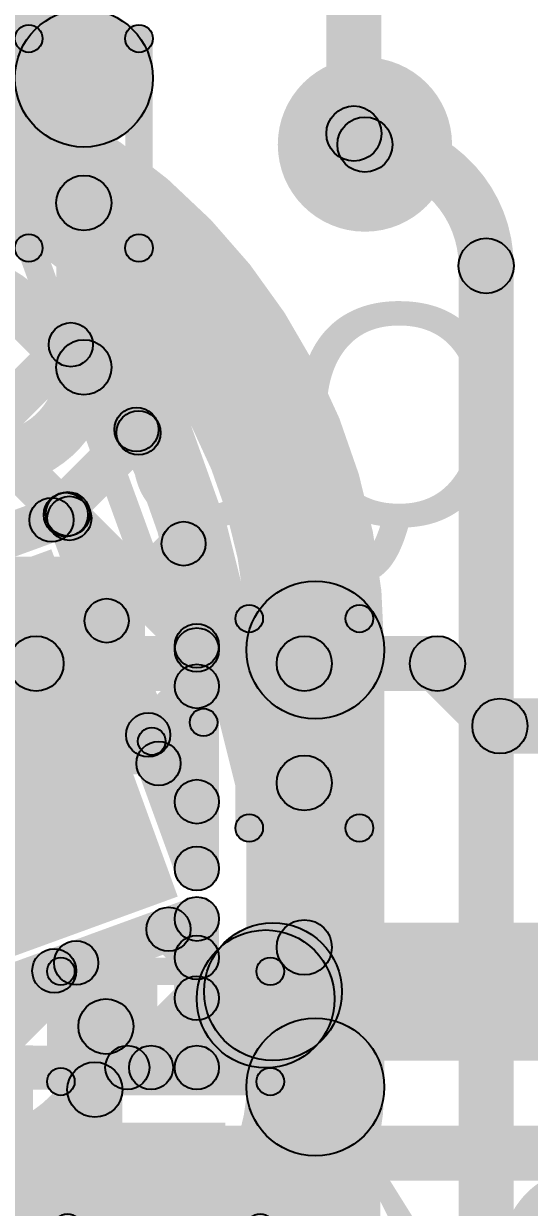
# Model space of a CAD drawing. Header units: millimetres. Extents: x -2.17 to 2.17, y -2.17 to 2.17.
# Drawn here: x 0.7741 to 0.8658, y 0.1236 to 0.3383 of the extents above; entities that cross this region are included whole.
import ezdxf

# ---------------------------------------------------------------- set-up
doc = ezdxf.new("R2010")
doc.units = ezdxf.units.MM
doc.header["$MEASUREMENT"] = 0
for name, color, linetype in [('BottomLayer', 5, 'Continuous'), ('BottomOverlay', 54, 'Continuous'), ('BottomPaste', 16, 'Continuous'), ('BottomSolder', 6, 'Continuous'), ('Mechanical2', 216, 'Continuous'), ('TopLayer', 1, 'Continuous'), ('TopOverlay', 2, 'Continuous'), ('TopPaste', 8, 'Continuous'), ('TopSolder', 216, 'Continuous'), ('ViaHoleLayer', 16, 'Continuous')]:
    doc.layers.add(name, color=color, linetype=linetype)

# ---------------------------------------------------------------- blocks, each defined once
blk = doc.blocks.new('R___0201_B_85')
at = {"layer": 'BottomLayer'}
for points in [[(-0.01614, 0.00728), (-0.00551, 0.00728), (-0.00551, -0.00728), (-0.01614, -0.00728)], [(0.00551, 0.00728), (0.01614, 0.00728), (0.01614, -0.00728), (0.00551, -0.00728)]]:
    blk.add_hatch(color=5, dxfattribs=at).paths.add_polyline_path(points)
at = {"layer": 'BottomOverlay'}
h = blk.add_hatch(color=54, dxfattribs=at)
edge = h.paths.add_edge_path()
edge.add_arc((-0.019, 0.01), 0.0025, 0, 360)
h = blk.add_hatch(color=54, dxfattribs=at)
edge = h.paths.add_edge_path()
edge.add_arc((-0.019, 0.01), 0.0025, 0, 360)
for points in [[(0.019, 0.0125), (0.019, 0.0075), (-0.019, 0.0075), (-0.019, 0.0125)], [(-0.0165, -0.01), (-0.0215, -0.01), (-0.0215, 0.01), (-0.0165, 0.01)], [(0.0215, -0.01), (0.0165, -0.01), (0.0165, 0.01), (0.0215, 0.01)], [(0.019, -0.0075), (0.019, -0.0125), (-0.019, -0.0125), (-0.019, -0.0075)]]:
    blk.add_hatch(color=54, dxfattribs=at).paths.add_polyline_path(points)
h = blk.add_hatch(color=54, dxfattribs=at)
edge = h.paths.add_edge_path()
edge.add_arc((0.019, 0.01), 0.0025, 0, 360)
h = blk.add_hatch(color=54, dxfattribs=at)
edge = h.paths.add_edge_path()
edge.add_arc((0.019, 0.01), 0.0025, 0, 360)
h = blk.add_hatch(color=54, dxfattribs=at)
edge = h.paths.add_edge_path()
edge.add_arc((-0.019, -0.01), 0.0025, 0, 360)
h = blk.add_hatch(color=54, dxfattribs=at)
edge = h.paths.add_edge_path()
edge.add_arc((-0.019, -0.01), 0.0025, 0, 360)
h = blk.add_hatch(color=54, dxfattribs=at)
edge = h.paths.add_edge_path()
edge.add_arc((0.019, -0.01), 0.0025, 0, 360)
h = blk.add_hatch(color=54, dxfattribs=at)
edge = h.paths.add_edge_path()
edge.add_arc((0.019, -0.01), 0.0025, 0, 360)
at = {"layer": 'BottomPaste'}
for points in [[(-0.01614, 0.00728), (-0.00551, 0.00728), (-0.00551, -0.00728), (-0.01614, -0.00728)], [(0.00551, 0.00728), (0.01614, 0.00728), (0.01614, -0.00728), (0.00551, -0.00728)]]:
    blk.add_hatch(color=16, dxfattribs=at).paths.add_polyline_path(points)
at = {"layer": 'BottomSolder'}
for points in [[(-0.02014, 0.01128), (-0.00151, 0.01128), (-0.00151, -0.01128), (-0.02014, -0.01128)], [(0.00151, 0.01128), (0.02014, 0.01128), (0.02014, -0.01128), (0.00151, -0.01128)]]:
    blk.add_hatch(color=6, dxfattribs=at).paths.add_polyline_path(points)
at = {"layer": 'BottomOverlay'}
for centre in [(-0.019, 0.01), (-0.019, 0.01), (0.019, 0.01), (0.019, 0.01), (-0.019, -0.01), (-0.019, -0.01), (0.019, -0.01), (0.019, -0.01)]:
    blk.add_circle(centre, 0.0025, dxfattribs=at)
blk = doc.blocks.new('R___0201_B_86')
at = {"layer": 'BottomLayer'}
for points in [[(-0.01614, 0.00728), (-0.00551, 0.00728), (-0.00551, -0.00728), (-0.01614, -0.00728)], [(0.00551, 0.00728), (0.01614, 0.00728), (0.01614, -0.00728), (0.00551, -0.00728)]]:
    blk.add_hatch(color=5, dxfattribs=at).paths.add_polyline_path(points)
at = {"layer": 'BottomOverlay'}
h = blk.add_hatch(color=54, dxfattribs=at)
edge = h.paths.add_edge_path()
edge.add_arc((-0.019, 0.01), 0.0025, 0, 360)
h = blk.add_hatch(color=54, dxfattribs=at)
edge = h.paths.add_edge_path()
edge.add_arc((-0.019, 0.01), 0.0025, 0, 360)
for points in [[(-0.019, 0.0075), (-0.019, 0.0125), (0.019, 0.0125), (0.019, 0.0075)], [(-0.0215, 0.01), (-0.0165, 0.01), (-0.0165, -0.01), (-0.0215, -0.01)], [(0.0165, 0.01), (0.0215, 0.01), (0.0215, -0.01), (0.0165, -0.01)], [(-0.019, -0.0125), (-0.019, -0.0075), (0.019, -0.0075), (0.019, -0.0125)]]:
    blk.add_hatch(color=54, dxfattribs=at).paths.add_polyline_path(points)
h = blk.add_hatch(color=54, dxfattribs=at)
edge = h.paths.add_edge_path()
edge.add_arc((0.019, 0.01), 0.0025, 0, 360)
h = blk.add_hatch(color=54, dxfattribs=at)
edge = h.paths.add_edge_path()
edge.add_arc((0.019, 0.01), 0.0025, 0, 360)
h = blk.add_hatch(color=54, dxfattribs=at)
edge = h.paths.add_edge_path()
edge.add_arc((-0.019, -0.01), 0.0025, 0, 360)
h = blk.add_hatch(color=54, dxfattribs=at)
edge = h.paths.add_edge_path()
edge.add_arc((-0.019, -0.01), 0.0025, 0, 360)
h = blk.add_hatch(color=54, dxfattribs=at)
edge = h.paths.add_edge_path()
edge.add_arc((0.019, -0.01), 0.0025, 0, 360)
h = blk.add_hatch(color=54, dxfattribs=at)
edge = h.paths.add_edge_path()
edge.add_arc((0.019, -0.01), 0.0025, 0, 360)
at = {"layer": 'BottomPaste'}
for points in [[(-0.01614, 0.00728), (-0.00551, 0.00728), (-0.00551, -0.00728), (-0.01614, -0.00728)], [(0.00551, 0.00728), (0.01614, 0.00728), (0.01614, -0.00728), (0.00551, -0.00728)]]:
    blk.add_hatch(color=16, dxfattribs=at).paths.add_polyline_path(points)
at = {"layer": 'BottomSolder'}
for points in [[(-0.02014, 0.01128), (-0.00151, 0.01128), (-0.00151, -0.01128), (-0.02014, -0.01128)], [(0.00151, 0.01128), (0.02014, 0.01128), (0.02014, -0.01128), (0.00151, -0.01128)]]:
    blk.add_hatch(color=6, dxfattribs=at).paths.add_polyline_path(points)
at = {"layer": 'BottomOverlay'}
for centre in [(-0.019, 0.01), (-0.019, 0.01), (0.019, 0.01), (0.019, 0.01), (-0.019, -0.01), (-0.019, -0.01), (0.019, -0.01), (0.019, -0.01)]:
    blk.add_circle(centre, 0.0025, dxfattribs=at)
blk = doc.blocks.new('R___0201_B_88')
at = {"layer": 'BottomLayer'}
for points in [[(-0.01614, 0.00728), (-0.00551, 0.00728), (-0.00551, -0.00728), (-0.01614, -0.00728)], [(0.00551, 0.00728), (0.01614, 0.00728), (0.01614, -0.00728), (0.00551, -0.00728)]]:
    blk.add_hatch(color=5, dxfattribs=at).paths.add_polyline_path(points)
at = {"layer": 'BottomOverlay'}
h = blk.add_hatch(color=54, dxfattribs=at)
edge = h.paths.add_edge_path()
edge.add_arc((-0.019, 0.01), 0.0025, 0, 360)
h = blk.add_hatch(color=54, dxfattribs=at)
edge = h.paths.add_edge_path()
edge.add_arc((-0.019, 0.01), 0.0025, 0, 360)
for points in [[(0.019, 0.0125), (0.019, 0.0075), (-0.019, 0.0075), (-0.019, 0.0125)], [(-0.0215, 0.01), (-0.0165, 0.01), (-0.0165, -0.01), (-0.0215, -0.01)], [(0.0165, 0.01), (0.0215, 0.01), (0.0215, -0.01), (0.0165, -0.01)], [(0.019, -0.0075), (0.019, -0.0125), (-0.019, -0.0125), (-0.019, -0.0075)]]:
    blk.add_hatch(color=54, dxfattribs=at).paths.add_polyline_path(points)
h = blk.add_hatch(color=54, dxfattribs=at)
edge = h.paths.add_edge_path()
edge.add_arc((0.019, 0.01), 0.0025, 0, 360)
h = blk.add_hatch(color=54, dxfattribs=at)
edge = h.paths.add_edge_path()
edge.add_arc((0.019, 0.01), 0.0025, 0, 360)
h = blk.add_hatch(color=54, dxfattribs=at)
edge = h.paths.add_edge_path()
edge.add_arc((-0.019, -0.01), 0.0025, 0, 360)
h = blk.add_hatch(color=54, dxfattribs=at)
edge = h.paths.add_edge_path()
edge.add_arc((-0.019, -0.01), 0.0025, 0, 360)
h = blk.add_hatch(color=54, dxfattribs=at)
edge = h.paths.add_edge_path()
edge.add_arc((0.019, -0.01), 0.0025, 0, 360)
h = blk.add_hatch(color=54, dxfattribs=at)
edge = h.paths.add_edge_path()
edge.add_arc((0.019, -0.01), 0.0025, 0, 360)
at = {"layer": 'BottomPaste'}
for points in [[(-0.01614, 0.00728), (-0.00551, 0.00728), (-0.00551, -0.00728), (-0.01614, -0.00728)], [(0.00551, 0.00728), (0.01614, 0.00728), (0.01614, -0.00728), (0.00551, -0.00728)]]:
    blk.add_hatch(color=16, dxfattribs=at).paths.add_polyline_path(points)
at = {"layer": 'BottomSolder'}
for points in [[(-0.02014, 0.01128), (-0.00151, 0.01128), (-0.00151, -0.01128), (-0.02014, -0.01128)], [(0.00151, 0.01128), (0.02014, 0.01128), (0.02014, -0.01128), (0.00151, -0.01128)]]:
    blk.add_hatch(color=6, dxfattribs=at).paths.add_polyline_path(points)
at = {"layer": 'BottomOverlay'}
for centre in [(-0.019, 0.01), (-0.019, 0.01), (0.019, 0.01), (0.019, 0.01), (-0.019, -0.01), (-0.019, -0.01), (0.019, -0.01), (0.019, -0.01)]:
    blk.add_circle(centre, 0.0025, dxfattribs=at)
blk = doc.blocks.new('SOT23_3_B_100')
at = {"layer": 'BottomLayer'}
for points in [[(-0.02166, 0.02657), (-0.05316, 0.02657), (-0.05316, 0.05807), (-0.02166, 0.05807)], [(0.05314, 0.02657), (0.02165, 0.02657), (0.02165, 0.05807), (0.05314, 0.05807)], [(0.01574, -0.05807), (-0.01575, -0.05807), (-0.01575, -0.02657), (0.01574, -0.02657)]]:
    blk.add_hatch(color=5, dxfattribs=at).paths.add_polyline_path(points)
at = {"layer": 'BottomOverlay'}
h = blk.add_hatch(color=54, dxfattribs=at)
edge = h.paths.add_edge_path()
edge.add_arc((-0.066, 0.045), 0.0025, 0, 360)
h = blk.add_hatch(color=54, dxfattribs=at)
edge = h.paths.add_edge_path()
edge.add_arc((-0.06, 0.045), 0.0025, 0, 360)
h = blk.add_hatch(color=54, dxfattribs=at)
edge = h.paths.add_edge_path()
edge.add_arc((-0.01101, 0.032), 0.0025, 0, 360)
for points in [[(-0.01101, 0.0295), (-0.01101, 0.0345), (0.01099, 0.0345), (0.01099, 0.0295)], [(-0.06351, 0.03), (-0.05851, 0.03), (-0.05851, -0.029), (-0.06351, -0.029)], [(0.05849, 0.03), (0.06349, 0.03), (0.06349, -0.029), (0.05849, -0.029)], [(-0.06101, -0.0315), (-0.06101, -0.0265), (-0.02601, -0.0265), (-0.02601, -0.0315)], [(0.02599, -0.0315), (0.02599, -0.0265), (0.06099, -0.0265), (0.06099, -0.0315)]]:
    blk.add_hatch(color=54, dxfattribs=at).paths.add_polyline_path(points)
h = blk.add_hatch(color=54, dxfattribs=at)
edge = h.paths.add_edge_path()
edge.add_arc((0.01099, 0.032), 0.0025, 0, 360)
h = blk.add_hatch(color=54, dxfattribs=at)
edge = h.paths.add_edge_path()
edge.add_arc((-0.06101, 0.03), 0.0025, 0, 360)
h = blk.add_hatch(color=54, dxfattribs=at)
edge = h.paths.add_edge_path()
edge.add_arc((0.06099, 0.03), 0.0025, 0, 360)
h = blk.add_hatch(color=54, dxfattribs=at)
edge = h.paths.add_edge_path()
edge.add_arc((-0.06101, -0.029), 0.0025, 0, 360)
h = blk.add_hatch(color=54, dxfattribs=at)
edge = h.paths.add_edge_path()
edge.add_arc((-0.06101, -0.029), 0.0025, 0, 360)
h = blk.add_hatch(color=54, dxfattribs=at)
edge = h.paths.add_edge_path()
edge.add_arc((-0.02601, -0.029), 0.0025, 0, 360)
h = blk.add_hatch(color=54, dxfattribs=at)
edge = h.paths.add_edge_path()
edge.add_arc((0.02599, -0.029), 0.0025, 0, 360)
h = blk.add_hatch(color=54, dxfattribs=at)
edge = h.paths.add_edge_path()
edge.add_arc((0.06099, -0.029), 0.0025, 0, 360)
h = blk.add_hatch(color=54, dxfattribs=at)
edge = h.paths.add_edge_path()
edge.add_arc((0.06099, -0.029), 0.0025, 0, 360)
at = {"layer": 'BottomPaste'}
for points in [[(-0.02166, 0.02657), (-0.05316, 0.02657), (-0.05316, 0.05807), (-0.02166, 0.05807)], [(0.05314, 0.02657), (0.02165, 0.02657), (0.02165, 0.05807), (0.05314, 0.05807)], [(0.01574, -0.05807), (-0.01575, -0.05807), (-0.01575, -0.02657), (0.01574, -0.02657)]]:
    blk.add_hatch(color=16, dxfattribs=at).paths.add_polyline_path(points)
at = {"layer": 'BottomSolder'}
for points in [[(-0.01766, 0.02257), (-0.05716, 0.02257), (-0.05716, 0.06207), (-0.01766, 0.06207)], [(0.05714, 0.02257), (0.01765, 0.02257), (0.01765, 0.06207), (0.05714, 0.06207)], [(0.01974, -0.06207), (-0.01975, -0.06207), (-0.01975, -0.02257), (0.01974, -0.02257)]]:
    blk.add_hatch(color=6, dxfattribs=at).paths.add_polyline_path(points)
at = {"layer": 'BottomOverlay', "const_width": 0.005}
blk.add_lwpolyline([(-0.06, 0.045, 1), (-0.066, 0.045, 1)], format="xyb", close=True, dxfattribs=at)
at = {"layer": 'BottomOverlay'}
for centre in [(-0.066, 0.045), (-0.06, 0.045), (-0.01101, 0.032), (0.01099, 0.032), (-0.06101, 0.03), (0.06099, 0.03), (-0.06101, -0.029), (-0.06101, -0.029), (-0.02601, -0.029), (0.02599, -0.029), (0.06099, -0.029), (0.06099, -0.029)]:
    blk.add_circle(centre, 0.0025, dxfattribs=at)
blk = doc.blocks.new('SOT23_3_B_101')
at = {"layer": 'BottomLayer'}
for points in [[(-0.02166, 0.02657), (-0.05316, 0.02657), (-0.05316, 0.05807), (-0.02166, 0.05807)], [(0.05314, 0.02657), (0.02165, 0.02657), (0.02165, 0.05807), (0.05314, 0.05807)], [(0.01574, -0.05807), (-0.01575, -0.05807), (-0.01575, -0.02657), (0.01574, -0.02657)]]:
    blk.add_hatch(color=5, dxfattribs=at).paths.add_polyline_path(points)
at = {"layer": 'BottomOverlay'}
h = blk.add_hatch(color=54, dxfattribs=at)
edge = h.paths.add_edge_path()
edge.add_arc((-0.066, 0.045), 0.0025, 0, 360)
h = blk.add_hatch(color=54, dxfattribs=at)
edge = h.paths.add_edge_path()
edge.add_arc((-0.06, 0.045), 0.0025, 0, 360)
h = blk.add_hatch(color=54, dxfattribs=at)
edge = h.paths.add_edge_path()
edge.add_arc((-0.01101, 0.032), 0.0025, 0, 360)
for points in [[(0.01099, 0.0345), (0.01099, 0.0295), (-0.01101, 0.0295), (-0.01101, 0.0345)], [(-0.06351, 0.03), (-0.05851, 0.03), (-0.05851, -0.029), (-0.06351, -0.029)], [(0.05849, 0.03), (0.06349, 0.03), (0.06349, -0.029), (0.05849, -0.029)], [(-0.02601, -0.0265), (-0.02601, -0.0315), (-0.06101, -0.0315), (-0.06101, -0.0265)], [(0.06099, -0.0265), (0.06099, -0.0315), (0.02599, -0.0315), (0.02599, -0.0265)]]:
    blk.add_hatch(color=54, dxfattribs=at).paths.add_polyline_path(points)
h = blk.add_hatch(color=54, dxfattribs=at)
edge = h.paths.add_edge_path()
edge.add_arc((0.01099, 0.032), 0.0025, 0, 360)
h = blk.add_hatch(color=54, dxfattribs=at)
edge = h.paths.add_edge_path()
edge.add_arc((-0.06101, 0.03), 0.0025, 0, 360)
h = blk.add_hatch(color=54, dxfattribs=at)
edge = h.paths.add_edge_path()
edge.add_arc((0.06099, 0.03), 0.0025, 0, 360)
h = blk.add_hatch(color=54, dxfattribs=at)
edge = h.paths.add_edge_path()
edge.add_arc((-0.06101, -0.029), 0.0025, 0, 360)
h = blk.add_hatch(color=54, dxfattribs=at)
edge = h.paths.add_edge_path()
edge.add_arc((-0.06101, -0.029), 0.0025, 0, 360)
h = blk.add_hatch(color=54, dxfattribs=at)
edge = h.paths.add_edge_path()
edge.add_arc((-0.02601, -0.029), 0.0025, 0, 360)
h = blk.add_hatch(color=54, dxfattribs=at)
edge = h.paths.add_edge_path()
edge.add_arc((0.02599, -0.029), 0.0025, 0, 360)
h = blk.add_hatch(color=54, dxfattribs=at)
edge = h.paths.add_edge_path()
edge.add_arc((0.06099, -0.029), 0.0025, 0, 360)
h = blk.add_hatch(color=54, dxfattribs=at)
edge = h.paths.add_edge_path()
edge.add_arc((0.06099, -0.029), 0.0025, 0, 360)
at = {"layer": 'BottomPaste'}
for points in [[(-0.02166, 0.02657), (-0.05316, 0.02657), (-0.05316, 0.05807), (-0.02166, 0.05807)], [(0.05314, 0.02657), (0.02165, 0.02657), (0.02165, 0.05807), (0.05314, 0.05807)], [(0.01574, -0.05807), (-0.01575, -0.05807), (-0.01575, -0.02657), (0.01574, -0.02657)]]:
    blk.add_hatch(color=16, dxfattribs=at).paths.add_polyline_path(points)
at = {"layer": 'BottomSolder'}
for points in [[(-0.01766, 0.02257), (-0.05716, 0.02257), (-0.05716, 0.06207), (-0.01766, 0.06207)], [(0.05714, 0.02257), (0.01765, 0.02257), (0.01765, 0.06207), (0.05714, 0.06207)], [(0.01974, -0.06207), (-0.01975, -0.06207), (-0.01975, -0.02257), (0.01974, -0.02257)]]:
    blk.add_hatch(color=6, dxfattribs=at).paths.add_polyline_path(points)
at = {"layer": 'BottomOverlay', "const_width": 0.005}
blk.add_lwpolyline([(-0.06, 0.045, 1), (-0.066, 0.045, 1)], format="xyb", close=True, dxfattribs=at)
at = {"layer": 'BottomOverlay'}
for centre in [(-0.066, 0.045), (-0.06, 0.045), (-0.01101, 0.032), (0.01099, 0.032), (-0.06101, 0.03), (0.06099, 0.03), (-0.06101, -0.029), (-0.06101, -0.029), (-0.02601, -0.029), (0.02599, -0.029), (0.06099, -0.029), (0.06099, -0.029)]:
    blk.add_circle(centre, 0.0025, dxfattribs=at)
blk = doc.blocks.new('WS2812B_M____254')
at = {"layer": 'TopLayer'}
for points in [[(-0.09409, 0.05079), (-0.03504, 0.05079), (-0.03504, 0.01142), (-0.09409, 0.01142)], [(0.03504, 0.05079), (0.09409, 0.05079), (0.09409, 0.01142), (0.03504, 0.01142)], [(-0.09409, -0.01142), (-0.03504, -0.01142), (-0.03504, -0.05079), (-0.09409, -0.05079)], [(0.03504, -0.01142), (0.09409, -0.01142), (0.09409, -0.05079), (0.03504, -0.05079)]]:
    blk.add_hatch(color=1, dxfattribs=at).paths.add_polyline_path(points)
at = {"layer": 'TopOverlay'}
h = blk.add_hatch(color=2, dxfattribs=at)
edge = h.paths.add_edge_path()
edge.add_arc((-0.07, 0.07), 0.0025, 0, 360)
h = blk.add_hatch(color=2, dxfattribs=at)
edge = h.paths.add_edge_path()
edge.add_arc((-0.07, 0.07), 0.0025, 0, 360)
for points in [[(-0.07, 0.0675), (-0.07, 0.0725), (0.07, 0.0725), (0.07, 0.0675)], [(-0.0725, 0.07), (-0.0675, 0.07), (-0.0675, 0.06), (-0.0725, 0.06)], [(0.0675, 0.07), (0.0725, 0.07), (0.0725, 0.06), (0.0675, 0.06)], [(-0.0725, -0.06), (-0.0675, -0.06), (-0.0675, -0.07), (-0.0725, -0.07)], [(0.0675, -0.06), (0.0725, -0.06), (0.0725, -0.07), (0.0675, -0.07)], [(-0.07, -0.0725), (-0.07, -0.0675), (0.07, -0.0675), (0.07, -0.0725)]]:
    blk.add_hatch(color=2, dxfattribs=at).paths.add_polyline_path(points)
h = blk.add_hatch(color=2, dxfattribs=at)
edge = h.paths.add_edge_path()
edge.add_arc((0.07, 0.07), 0.0025, 0, 360)
h = blk.add_hatch(color=2, dxfattribs=at)
edge = h.paths.add_edge_path()
edge.add_arc((0.07, 0.07), 0.0025, 0, 360)
h = blk.add_hatch(color=2, dxfattribs=at)
edge = h.paths.add_edge_path()
edge.add_arc((-0.091, 0.061), 0.0025, 0, 360)
h = blk.add_hatch(color=2, dxfattribs=at)
edge = h.paths.add_edge_path()
edge.add_arc((-0.085, 0.061), 0.0025, 0, 360)
h = blk.add_hatch(color=2, dxfattribs=at)
edge = h.paths.add_edge_path()
edge.add_arc((-0.07, 0.06), 0.0025, 0, 360)
h = blk.add_hatch(color=2, dxfattribs=at)
edge = h.paths.add_edge_path()
edge.add_arc((0.07, 0.06), 0.0025, 0, 360)
h = blk.add_hatch(color=2, dxfattribs=at)
edge = h.paths.add_edge_path()
edge.add_arc((-0.07, -0.06), 0.0025, 0, 360)
h = blk.add_hatch(color=2, dxfattribs=at)
edge = h.paths.add_edge_path()
edge.add_arc((0.07, -0.06), 0.0025, 0, 360)
h = blk.add_hatch(color=2, dxfattribs=at)
edge = h.paths.add_edge_path()
edge.add_arc((-0.07, -0.07), 0.0025, 0, 360)
h = blk.add_hatch(color=2, dxfattribs=at)
edge = h.paths.add_edge_path()
edge.add_arc((-0.07, -0.07), 0.0025, 0, 360)
h = blk.add_hatch(color=2, dxfattribs=at)
edge = h.paths.add_edge_path()
edge.add_arc((0.07, -0.07), 0.0025, 0, 360)
h = blk.add_hatch(color=2, dxfattribs=at)
edge = h.paths.add_edge_path()
edge.add_arc((0.07, -0.07), 0.0025, 0, 360)
at = {"layer": 'TopPaste'}
for points in [[(-0.09409, 0.05079), (-0.03504, 0.05079), (-0.03504, 0.01142), (-0.09409, 0.01142)], [(0.03504, 0.05079), (0.09409, 0.05079), (0.09409, 0.01142), (0.03504, 0.01142)], [(-0.09409, -0.01142), (-0.03504, -0.01142), (-0.03504, -0.05079), (-0.09409, -0.05079)], [(0.03504, -0.01142), (0.09409, -0.01142), (0.09409, -0.05079), (0.03504, -0.05079)]]:
    blk.add_hatch(color=8, dxfattribs=at).paths.add_polyline_path(points)
at = {"layer": 'TopSolder'}
for points in [[(-0.09809, 0.05479), (-0.03104, 0.05479), (-0.03104, 0.00742), (-0.09809, 0.00742)], [(0.03104, 0.05479), (0.09809, 0.05479), (0.09809, 0.00742), (0.03104, 0.00742)], [(-0.09809, -0.00742), (-0.03104, -0.00742), (-0.03104, -0.05479), (-0.09809, -0.05479)], [(0.03104, -0.00742), (0.09809, -0.00742), (0.09809, -0.05479), (0.03104, -0.05479)]]:
    blk.add_hatch(color=216, dxfattribs=at).paths.add_polyline_path(points)
at = {"layer": 'TopOverlay', "const_width": 0.005}
blk.add_lwpolyline([(-0.085, 0.061, 1), (-0.091, 0.061, 1)], format="xyb", close=True, dxfattribs=at)
at = {"layer": 'TopOverlay'}
for centre in [(-0.07, 0.07), (-0.07, 0.07), (0.07, 0.07), (0.07, 0.07), (-0.091, 0.061), (-0.085, 0.061), (-0.07, 0.06), (0.07, 0.06), (-0.07, -0.06), (0.07, -0.06), (-0.07, -0.07), (-0.07, -0.07), (0.07, -0.07), (0.07, -0.07)]:
    blk.add_circle(centre, 0.0025, dxfattribs=at)
blk = doc.blocks.new('WS2812B_M____255')
at = {"layer": 'TopLayer'}
blk.add_hatch(color=1, dxfattribs=at).paths.add_polyline_path([(-0.09409, -0.01142), (-0.03504, -0.01142), (-0.03504, -0.05079), (-0.09409, -0.05079)])
at = {"layer": 'TopOverlay'}
h = blk.add_hatch(color=2, dxfattribs=at)
edge = h.paths.add_edge_path()
edge.add_arc((-0.07, -0.06), 0.0025, 0, 360)
for points in [[(-0.0725, -0.06), (-0.0675, -0.06), (-0.0675, -0.07), (-0.0725, -0.07)], [(0.07, -0.0675), (0.07, -0.0725), (-0.07, -0.0725), (-0.07, -0.0675)]]:
    blk.add_hatch(color=2, dxfattribs=at).paths.add_polyline_path(points)
h = blk.add_hatch(color=2, dxfattribs=at)
edge = h.paths.add_edge_path()
edge.add_arc((-0.07, -0.07), 0.0025, 0, 360)
h = blk.add_hatch(color=2, dxfattribs=at)
edge = h.paths.add_edge_path()
edge.add_arc((-0.07, -0.07), 0.0025, 0, 360)
at = {"layer": 'TopPaste'}
blk.add_hatch(color=8, dxfattribs=at).paths.add_polyline_path([(-0.09409, -0.01142), (-0.03504, -0.01142), (-0.03504, -0.05079), (-0.09409, -0.05079)])
at = {"layer": 'TopSolder'}
blk.add_hatch(color=216, dxfattribs=at).paths.add_polyline_path([(-0.09809, -0.00742), (-0.03104, -0.00742), (-0.03104, -0.05479), (-0.09809, -0.05479)])
at = {"layer": 'TopOverlay'}
for centre in [(-0.07, -0.06), (-0.07, -0.07), (-0.07, -0.07)]:
    blk.add_circle(centre, 0.0025, dxfattribs=at)

msp = doc.modelspace()

# ---------------------------------------------------------------- hatches: boundary and pattern name
at = {"layer": 'BottomLayer'}
for points in [[(0.839, 0.31839), (0.829, 0.31839), (0.829, 0.37639), (0.839, 0.37639)], [(0.736, 0.31594), (0.736, 0.34094), (0.785, 0.34094), (0.785, 0.31594)], [(0.79, 0.27598), (0.78, 0.27598), (0.78, 0.30579), (0.79, 0.30579)], [(0.77632, 0.21722), (0.77632, 0.22722), (0.825, 0.22722), (0.825, 0.21722)], [(0.825, 0.21722), (0.825, 0.22722), (0.84917, 0.22722), (0.84917, 0.21722)], [(0.84564, 0.21868), (0.85271, 0.22575), (0.86404, 0.21442), (0.85697, 0.20735)], [(0.8605, 0.20589), (0.8605, 0.21589), (1.65643, 0.21589), (1.65643, 0.20589)], [(0.83, 0.17074), (0.82, 0.17074), (0.82, 0.20056), (0.83, 0.20056)], [(0.81931, 0.1502), (0.81931, 0.1752), (1.63369, 0.1752), (1.63369, 0.1502)], [(0.82684, 0.15255), (0.80916, 0.17023), (0.81047, 0.17154), (0.82815, 0.15386)], [(0.76865, 0.12839), (0.76865, 0.13839), (0.898, 0.13839), (0.898, 0.12839)]]:
    msp.add_hatch(color=5, dxfattribs=at).paths.add_polyline_path(points)
h = msp.add_hatch(color=5, dxfattribs=at)
edge = h.paths.add_edge_path()
edge.add_arc((0.785, 0.32844), 0.0125, 0, 360)
h = msp.add_hatch(color=5, dxfattribs=at)
edge = h.paths.add_edge_path()
edge.add_arc((0.836, 0.31639), 0.01181, 0, 360)
h = msp.add_hatch(color=5, dxfattribs=at)
edge = h.paths.add_edge_path()
edge.add_arc((0.834, 0.31839), 0.005, 0, 360)
h = msp.add_hatch(color=5, dxfattribs=at)
edge = h.paths.add_edge_path()
edge.add_arc((0.834, 0.31839), 0.005, 0, 360)
h = msp.add_hatch(color=5, dxfattribs=at)
edge = h.paths.add_edge_path()
edge.add_arc((0.836, 0.31639), 0.005, 0, 360)
h = msp.add_hatch(color=5, dxfattribs=at)
edge = h.paths.add_edge_path()
edge.add_arc((0.785, 0.30579), 0.005, 0, 360)
h = msp.add_hatch(color=5, dxfattribs=at)
edge = h.paths.add_edge_path()
edge.add_arc((0.785, 0.27598), 0.005, 0, 360)
h = msp.add_hatch(color=5, dxfattribs=at)
edge = h.paths.add_edge_path()
edge.add_arc((0.785, 0.27598), 0.005, 0, 360)
h = msp.add_hatch(color=5, dxfattribs=at)
edge = h.paths.add_edge_path()
edge.add_arc((0.77632, 0.22222), 0.005, 0, 360)
h = msp.add_hatch(color=5, dxfattribs=at)
edge = h.paths.add_edge_path()
edge.add_arc((0.825, 0.22222), 0.005, 0, 360)
h = msp.add_hatch(color=5, dxfattribs=at)
edge = h.paths.add_edge_path()
edge.add_arc((0.825, 0.22222), 0.005, 0, 360)
h = msp.add_hatch(color=5, dxfattribs=at)
edge = h.paths.add_edge_path()
edge.add_arc((0.84917, 0.22222), 0.005, 0, 360)
h = msp.add_hatch(color=5, dxfattribs=at)
edge = h.paths.add_edge_path()
edge.add_arc((0.84917, 0.22222), 0.005, 0, 360)
h = msp.add_hatch(color=5, dxfattribs=at)
edge = h.paths.add_edge_path()
edge.add_arc((0.8605, 0.21089), 0.005, 0, 360)
h = msp.add_hatch(color=5, dxfattribs=at)
edge = h.paths.add_edge_path()
edge.add_arc((0.8605, 0.21089), 0.005, 0, 360)
h = msp.add_hatch(color=5, dxfattribs=at)
edge = h.paths.add_edge_path()
edge.add_arc((0.825, 0.20056), 0.005, 0, 360)
h = msp.add_hatch(color=5, dxfattribs=at)
edge = h.paths.add_edge_path()
edge.add_arc((0.81931, 0.1627), 0.0125, 0, 360)
h = msp.add_hatch(color=5, dxfattribs=at)
edge = h.paths.add_edge_path()
edge.add_arc((0.81931, 0.1627), 0.0125, 0, 360)
h = msp.add_hatch(color=5, dxfattribs=at)
edge = h.paths.add_edge_path()
edge.add_arc((0.825, 0.17074), 0.005, 0, 360)
h = msp.add_hatch(color=5, dxfattribs=at)
edge = h.paths.add_edge_path()
edge.add_arc((0.818, 0.16139), 0.0125, 0, 360)
h = msp.add_hatch(color=5, dxfattribs=at)
edge = h.paths.add_edge_path()
edge.add_arc((0.789, 0.15639), 0.005, 0, 360)
at = {"layer": 'BottomSolder'}
h = msp.add_hatch(color=6, dxfattribs=at)
edge = h.paths.add_edge_path()
edge.add_arc((0.836, 0.31639), 0.01581, 0, 360)
at = {"layer": 'TopLayer'}
h = msp.add_hatch(color=1, dxfattribs=at)
edge = h.paths.add_edge_path()
edge.add_arc((0.836, 0.31639), 0.01181, 0, 360)
h = msp.add_hatch(color=1, dxfattribs=at)
edge = h.paths.add_edge_path()
edge.add_arc((0.836, 0.31639), 0.005, 0, 360)
h = msp.add_hatch(color=1, dxfattribs=at)
edge = h.paths.add_edge_path()
edge.add_arc((0.858, 0.29439), 0.005, 0, 360)
h = msp.add_hatch(color=1, dxfattribs=at)
edge = h.paths.add_edge_path()
edge.add_arc((0.858, 0.29439), 0.005, 0, 360)
for points in [[(0.76416, 0.28942), (0.76982, 0.29508), (0.79738, 0.26752), (0.79172, 0.26186)], [(0.863, 0.0873), (0.853, 0.0873), (0.853, 0.29439), (0.863, 0.29439)], [(0.74216, 0.28314), (0.74782, 0.2888), (0.78455, 0.25206), (0.77889, 0.24641)], [(0.73748, 0.22928), (0.73183, 0.23493), (0.7798, 0.28291), (0.78546, 0.27725)], [(0.78195, 0.24546), (0.7763, 0.25112), (0.79208, 0.2669), (0.79774, 0.26125)], [(0.72955, 0.22599), (0.72681, 0.23351), (0.78072, 0.25313), (0.78346, 0.24561)], [(0.77955, 0.24575), (0.7852, 0.25141), (0.80832, 0.22829), (0.80267, 0.22263)], [(0.77833, 0.248), (0.78585, 0.25074), (0.80926, 0.18641), (0.80174, 0.18368)], [(0.79196, 0.22719), (0.7863, 0.23284), (0.80027, 0.24681), (0.80592, 0.24115)], [(0.8095, 0.18504), (0.8015, 0.18504), (0.8015, 0.2247), (0.8095, 0.2247)], [(0.8395, 0.14539), (0.8145, 0.14539), (0.8145, 0.2247), (0.8395, 0.2247)], [(0.79951, 0.20645), (0.79385, 0.21211), (0.80267, 0.22093), (0.80833, 0.21527)], [(0.79573, 0.20128), (0.80139, 0.20694), (0.80833, 0.2), (0.80267, 0.19434)], [(0.76623, 0.15734), (0.76349, 0.16486), (0.80413, 0.17965), (0.80687, 0.17213)], [(0.79754, 0.17119), (0.80319, 0.17685), (0.80833, 0.17172), (0.80267, 0.16606)], [(0.8095, 0.14892), (0.8015, 0.14892), (0.8015, 0.17589), (0.8095, 0.17589)], [(0.76743, 0.14609), (0.76178, 0.15175), (0.78078, 0.17075), (0.78644, 0.16509)], [(0.7768, 0.16365), (0.78246, 0.1693), (0.80001, 0.15175), (0.79436, 0.14609)], [(0.79572, 0.14609), (0.79006, 0.15175), (0.80267, 0.16436), (0.80833, 0.1587)], [(0.75945, 0.14492), (0.75945, 0.15292), (0.8055, 0.15292), (0.8055, 0.14492)], [(0.792, 0.10539), (0.782, 0.10539), (0.782, 0.14492), (0.792, 0.14492)]]:
    msp.add_hatch(color=1, dxfattribs=at).paths.add_polyline_path(points)
h = msp.add_hatch(color=1, dxfattribs=at)
edge = h.paths.add_edge_path()
edge.add_arc((0.78263, 0.28008), 0.004, 0, 360)
h = msp.add_hatch(color=1, dxfattribs=at)
edge = h.paths.add_edge_path()
edge.add_arc((0.79455, 0.26469), 0.004, 0, 360)
h = msp.add_hatch(color=1, dxfattribs=at)
edge = h.paths.add_edge_path()
edge.add_arc((0.79491, 0.26408), 0.004, 0, 360)
h = msp.add_hatch(color=1, dxfattribs=at)
edge = h.paths.add_edge_path()
edge.add_arc((0.77913, 0.24829), 0.004, 0, 360)
h = msp.add_hatch(color=1, dxfattribs=at)
edge = h.paths.add_edge_path()
edge.add_arc((0.78172, 0.24924), 0.004, 0, 360)
h = msp.add_hatch(color=1, dxfattribs=at)
edge = h.paths.add_edge_path()
edge.add_arc((0.78209, 0.24937), 0.004, 0, 360)
h = msp.add_hatch(color=1, dxfattribs=at)
edge = h.paths.add_edge_path()
edge.add_arc((0.78209, 0.24937), 0.004, 0, 360)
h = msp.add_hatch(color=1, dxfattribs=at)
edge = h.paths.add_edge_path()
edge.add_arc((0.78237, 0.24858), 0.004, 0, 360)
h = msp.add_hatch(color=1, dxfattribs=at)
edge = h.paths.add_edge_path()
edge.add_arc((0.8031, 0.24398), 0.004, 0, 360)
h = msp.add_hatch(color=1, dxfattribs=at)
edge = h.paths.add_edge_path()
edge.add_arc((0.827, 0.2247), 0.0125, 0, 360)
h = msp.add_hatch(color=1, dxfattribs=at)
edge = h.paths.add_edge_path()
edge.add_arc((0.827, 0.2247), 0.0125, 0, 360)
h = msp.add_hatch(color=1, dxfattribs=at)
edge = h.paths.add_edge_path()
edge.add_arc((0.78913, 0.23001), 0.004, 0, 360)
h = msp.add_hatch(color=1, dxfattribs=at)
edge = h.paths.add_edge_path()
edge.add_arc((0.8055, 0.22546), 0.004, 0, 360)
h = msp.add_hatch(color=1, dxfattribs=at)
edge = h.paths.add_edge_path()
edge.add_arc((0.8055, 0.2247), 0.004, 0, 360)
h = msp.add_hatch(color=1, dxfattribs=at)
edge = h.paths.add_edge_path()
edge.add_arc((0.8055, 0.2247), 0.004, 0, 360)
h = msp.add_hatch(color=1, dxfattribs=at)
edge = h.paths.add_edge_path()
edge.add_arc((0.8055, 0.2181), 0.004, 0, 360)
h = msp.add_hatch(color=1, dxfattribs=at)
edge = h.paths.add_edge_path()
edge.add_arc((0.79668, 0.20928), 0.004, 0, 360)
h = msp.add_hatch(color=1, dxfattribs=at)
edge = h.paths.add_edge_path()
edge.add_arc((0.79856, 0.20411), 0.004, 0, 360)
h = msp.add_hatch(color=1, dxfattribs=at)
edge = h.paths.add_edge_path()
edge.add_arc((0.8055, 0.19717), 0.004, 0, 360)
h = msp.add_hatch(color=1, dxfattribs=at)
edge = h.paths.add_edge_path()
edge.add_arc((0.8055, 0.18504), 0.004, 0, 360)
h = msp.add_hatch(color=1, dxfattribs=at)
edge = h.paths.add_edge_path()
edge.add_arc((0.8055, 0.18504), 0.004, 0, 360)
h = msp.add_hatch(color=1, dxfattribs=at)
edge = h.paths.add_edge_path()
edge.add_arc((0.8055, 0.17589), 0.004, 0, 360)
h = msp.add_hatch(color=1, dxfattribs=at)
edge = h.paths.add_edge_path()
edge.add_arc((0.8055, 0.17589), 0.004, 0, 360)
h = msp.add_hatch(color=1, dxfattribs=at)
edge = h.paths.add_edge_path()
edge.add_arc((0.80037, 0.17402), 0.004, 0, 360)
h = msp.add_hatch(color=1, dxfattribs=at)
edge = h.paths.add_edge_path()
edge.add_arc((0.78361, 0.16792), 0.004, 0, 360)
h = msp.add_hatch(color=1, dxfattribs=at)
edge = h.paths.add_edge_path()
edge.add_arc((0.8055, 0.16889), 0.004, 0, 360)
h = msp.add_hatch(color=1, dxfattribs=at)
edge = h.paths.add_edge_path()
edge.add_arc((0.77963, 0.16647), 0.004, 0, 360)
h = msp.add_hatch(color=1, dxfattribs=at)
edge = h.paths.add_edge_path()
edge.add_arc((0.8055, 0.16153), 0.004, 0, 360)
h = msp.add_hatch(color=1, dxfattribs=at)
edge = h.paths.add_edge_path()
edge.add_arc((0.827, 0.14539), 0.0125, 0, 360)
h = msp.add_hatch(color=1, dxfattribs=at)
edge = h.paths.add_edge_path()
edge.add_arc((0.827, 0.14539), 0.0125, 0, 360)
h = msp.add_hatch(color=1, dxfattribs=at)
edge = h.paths.add_edge_path()
edge.add_arc((0.79289, 0.14892), 0.004, 0, 360)
h = msp.add_hatch(color=1, dxfattribs=at)
edge = h.paths.add_edge_path()
edge.add_arc((0.79719, 0.14892), 0.004, 0, 360)
h = msp.add_hatch(color=1, dxfattribs=at)
edge = h.paths.add_edge_path()
edge.add_arc((0.8055, 0.14892), 0.004, 0, 360)
h = msp.add_hatch(color=1, dxfattribs=at)
edge = h.paths.add_edge_path()
edge.add_arc((0.8055, 0.14892), 0.004, 0, 360)
h = msp.add_hatch(color=1, dxfattribs=at)
edge = h.paths.add_edge_path()
edge.add_arc((0.787, 0.14492), 0.005, 0, 360)
at = {"layer": 'ViaHoleLayer'}
h = msp.add_hatch(color=16, dxfattribs=at)
edge = h.paths.add_edge_path()
edge.add_arc((0.836, 0.31639), 0.00591, 0, 360)

# ---------------------------------------------------------------- linework, layer by layer
at = {"layer": 'BottomLayer', "const_width": 0.01}
for points in [[(0.836, 0.31639, -0.414214), (0.834, 0.31839)], [(0.785, 0.27598, -0.414214), (0.76831, 0.25929)], [(0.789, 0.15639, -0.378829), (0.76865, 0.13339)]]:
    msp.add_lwpolyline(points, format="xyb", dxfattribs=at)
at = {"layer": 'BottomLayer'}
for centre, radius in [((0.785, 0.32844), 0.0125), ((0.834, 0.31839), 0.005), ((0.834, 0.31839), 0.005), ((0.836, 0.31639), 0.005), ((0.785, 0.30579), 0.005), ((0.785, 0.27598), 0.005), ((0.785, 0.27598), 0.005), ((0.77632, 0.22222), 0.005), ((0.825, 0.22222), 0.005), ((0.825, 0.22222), 0.005), ((0.84917, 0.22222), 0.005), ((0.84917, 0.22222), 0.005), ((0.8605, 0.21089), 0.005), ((0.8605, 0.21089), 0.005), ((0.825, 0.20056), 0.005), ((0.81931, 0.1627), 0.0125), ((0.81931, 0.1627), 0.0125), ((0.825, 0.17074), 0.005), ((0.818, 0.16139), 0.0125), ((0.789, 0.15639), 0.005)]:
    msp.add_circle(centre, radius, dxfattribs=at)
at = {"layer": 'Mechanical2', "const_width": 0.01}
for points in [[(2.16535, 0.001, 1), (-2.16535, 0.001, 1)], [(2.08135, -0.01, 1), (-2.04935, -0.01, 1)], [(1.84055, 0.001, 1), (-1.84055, 0.001, 1)], [(1.6437, 0.001, 1), (-1.6437, 0.001, 1)], [(1.50394, 0, 1), (-1.50394, 0, 1)], [(1.30709, 0.001, 1), (-1.30709, 0.001, 1)], [(1.17323, 0.001, 1), (-1.17323, 0.001, 1)], [(0.97638, 0.001, 1), (-0.97638, 0.001, 1)], [(0.84252, 0.001, 1), (-0.84252, 0.001, 1)]]:
    msp.add_lwpolyline(points, format="xyb", close=True, dxfattribs=at)
at = {"layer": 'TopLayer'}
for points, const_width in [([(0.74976, 0.32208, -0.414213), (0.78683, 0.35915)], 0.025), ([(0.85193, 0.35915, -0.414213), (0.90228, 0.3088)], 0.025), ([(0.74976, 0.32208, -0.348458), (0.827, 0.2247)], 0.025), ([(0.836, 0.31639, -0.414214), (0.858, 0.29439)], 0.01), ([(0.76515, 0.29331, -0.27226), (0.8055, 0.2247)], 0.008), ([(0.827, 0.14539, -0.414214), (0.787, 0.10539)], 0.025)]:
    msp.add_lwpolyline(points, format="xyb", dxfattribs=dict(at, const_width=const_width))
for centre, radius in [((0.836, 0.31639), 0.005), ((0.858, 0.29439), 0.005), ((0.858, 0.29439), 0.005), ((0.78263, 0.28008), 0.004), ((0.79455, 0.26469), 0.004), ((0.79491, 0.26408), 0.004), ((0.77913, 0.24829), 0.004), ((0.78172, 0.24924), 0.004), ((0.78209, 0.24937), 0.004), ((0.78209, 0.24937), 0.004), ((0.78237, 0.24858), 0.004), ((0.8031, 0.24398), 0.004), ((0.827, 0.2247), 0.0125), ((0.827, 0.2247), 0.0125), ((0.78913, 0.23001), 0.004), ((0.8055, 0.22546), 0.004), ((0.8055, 0.2247), 0.004), ((0.8055, 0.2247), 0.004), ((0.8055, 0.2181), 0.004), ((0.79668, 0.20928), 0.004), ((0.79856, 0.20411), 0.004), ((0.8055, 0.19717), 0.004), ((0.8055, 0.18504), 0.004), ((0.8055, 0.18504), 0.004), ((0.8055, 0.17589), 0.004), ((0.8055, 0.17589), 0.004), ((0.80037, 0.17402), 0.004), ((0.78361, 0.16792), 0.004), ((0.8055, 0.16889), 0.004), ((0.77963, 0.16647), 0.004), ((0.8055, 0.16153), 0.004), ((0.827, 0.14539), 0.0125), ((0.827, 0.14539), 0.0125), ((0.79289, 0.14892), 0.004), ((0.79719, 0.14892), 0.004), ((0.8055, 0.14892), 0.004), ((0.8055, 0.14892), 0.004), ((0.787, 0.14492), 0.005)]:
    msp.add_circle(centre, radius, dxfattribs=at)

# ---------------------------------------------------------------- block references
for name, p, rotation in [('WS2812B_M____255', (0.717, 0.25339), 110), ('R___0201_B_85', (0.785, 0.31662), 270), ('SOT23_3_B_100', (0.734, 0.22189), 90), ('R___0201_B_86', (0.825, 0.21139), 90), ('R___0201_B_88', (0.79983, 0.15639), 180), ('SOT23_3_B_101', (0.756, 0.09089), 180), ('WS2812B_M____254', (0.7559, 0.04082), 90)]:
    msp.add_blockref(name, p, dxfattribs=dict(rotation=rotation))

# ---------------------------------------------------------------- texts
at = {"layer": 'BottomOverlay', "text_generation_flag": 2}
for s, p in [('Q5', (0.863, 0.24739)), ('Q4', (0.899, 0.09039))]:
    msp.add_text(s, height=0.04, dxfattribs=at).set_placement(p)

doc.saveas('drawing.dxf')
